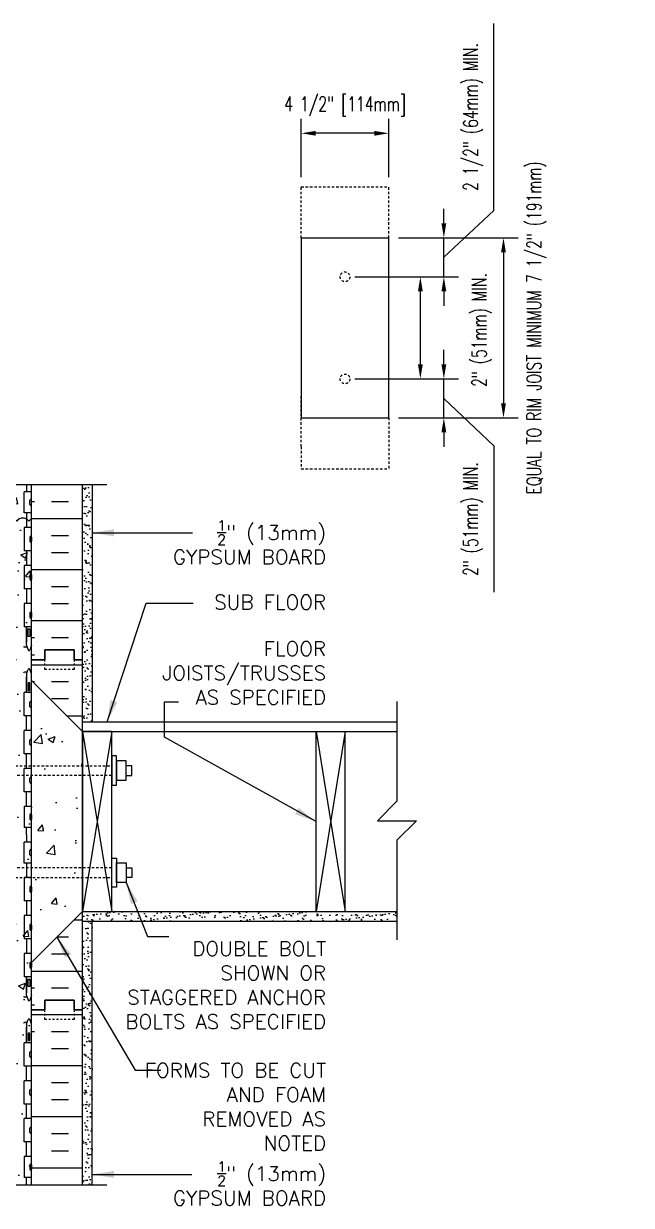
# Model space of a CAD drawing. Header units: inches. Extents: x 156 to 219, y 97 to 255.
# Drawn here: x 187.7 to 218.9, y 194 to 254.8 of the extents above; entities that cross this region are included whole.
import ezdxf

# ---------------------------------------------------------------- set-up
doc = ezdxf.new("R2010")
doc.units = ezdxf.units.IN
doc.header["$MEASUREMENT"] = 0
doc.header["$PDMODE"] = 3
doc.header["$PDSIZE"] = 0.0625
doc.linetypes.add('DASHED2', pattern=[0.375, 0.25, -0.125])
doc.linetypes.add('HIDDEN2', pattern=[0.1875, 0.125, -0.0625])
for name, color, linetype in [('HATCH', 12, 'Continuous'), ('LINE15', 9, 'Continuous'), ('LINE18', 9, 'Continuous'), ('line25', 2, 'Continuous'), ('LINE50', 5, 'Continuous'), ('LINE9', 9, 'Continuous'), ('TEXT', 4, 'Continuous'), ('Web_Edge', 9, 'Continuous')]:
    doc.layers.add(name, color=color, linetype=linetype)
doc.styles.add('DIM', font='romans.shx', dxfattribs={"width": 0.7})
doc.styles.add('ROMANS', font='romans.shx', dxfattribs={"height": 0.75})
doc.dimstyles.new('ext_12', dxfattribs={"dimscale": 12, "dimtxt": 0.09375, "dimasz": 0.09375, "dimexe": 0.09375, "dimexo": 0.0625, "dimgap": 0.0625, "dimtad": 1, "dimdec": 1, "dimzin": 3, "dimdsep": 46, "dimlunit": 4, "dimtxsty": 'DIM', "dimcen": 0.09, "dimdle": 0.09375, "dimclrt": 4, "dimadec": 0, "dimazin": 0, "dimtfac": 1, "dimtdec": 1, "dimtmove": 2, "dimatfit": 3, "dimfxl": 1, "dimfrac": 2, "dimtolj": 1, "dimtzin": 0, "dimarcsym": 0})
doc.dimstyles.new('ext_8', dxfattribs={"dimscale": 8, "dimtxt": 0.09375, "dimasz": 0.09375, "dimexe": 0.09375, "dimexo": 0.0625, "dimgap": 0.0625, "dimtad": 1, "dimdec": 1, "dimzin": 3, "dimdsep": 46, "dimlunit": 4, "dimtxsty": 'DIM', "dimcen": 0.09, "dimdle": 0.09375, "dimclrt": 4, "dimadec": 0, "dimazin": 0, "dimtfac": 1, "dimtdec": 1, "dimtmove": 2, "dimatfit": 3, "dimfxl": 1, "dimfrac": 2, "dimtolj": 1, "dimtzin": 0, "dimarcsym": 0})
pattern_1 = [(37.5, (79.65426, 88.773), (-0.0157483, 0.48170594), [0, -0.38, 0, -0.425, 0, -0.40625]), (7.5, (79.65426, 88.773), (0.4424442, 0.7055365), [0, -0.205, 0, -0.3425, 0, -0.13125]), (327.5, (79.34676, 88.773), (0.7785355, 0.0014148), [0, -0.125, 0, -0.45, 0, -0.5875]), (317.5, (79.34676, 88.773), (0.7515317, 0.219419), [0, -0.0625, 0, -0.295, 0, -0.3375])]
pattern_2 = [(50, (176.1153, 194.0933), (3.5863, -0.31376), [0.375, -4.125]), (355, (176.1153, 194.0933), (-0.69376, 3.76096), [0.3, -3.3]), (100.451, (176.4142, 194.067), (2.89255, 3.4472), [0.3187, -3.5057]), (46.184, (176.1153, 195.0933), (5.3362, -0.8276), [0.5625, -6.1875]), (96.636, (176.56, 195.0243), (4.6733, 4.8706), [0.47805, -5.25856]), (351.184, (176.1153, 195.0933), (4.6733, 4.8706), [0.45, -4.95]), (21, (176.6153, 194.8433), (2.98454, -2.0131), [0.375, -4.125]), (326, (176.6153, 194.8433), (1.21658, 3.62575), [0.3, -3.3]), (71.451, (176.864, 194.6755), (4.2011, 1.61265), [0.3187, -3.5057]), (37.5, (176.1153, 194.0933), (0.0608, 1.66447), [0, -3.26, 0, -3.35, 0, -3.3125]), (7.5, (176.1153, 194.0933), (1.31535, 1.97206), [0, -1.91, 0, -3.185, 0, -1.2625]), (327.5, (175.0003, 194.0933), (2.66911, -0.112774), [0, -1.25, 0, -3.9, 0, -5.175]), (317.5, (174.5003, 194.0933), (2.91593, 0.50052), [0, -1.625, 0, -2.59, 0, -3.675])]

# ---------------------------------------------------------------- blocks, each defined once
blk = doc.blocks.new('*D6')
at = {"layer": 'Defpoints', "color": 0, "transparency": 16777216}
for p in [(201.98, 249.156), (201.98, 246.404), (206.48, 246.404)]:
    blk.add_point(p, dxfattribs=at)
at = {"layer": 'TEXT', "color": 0, "lineweight": -2, "transparency": 16777216}
for p, q in [((201.98, 246.904), (201.98, 249.906)), ((206.48, 246.904), (206.48, 249.906)), ((205.73, 249.156), (202.73, 249.156))]:
    blk.add_line(p, q, dxfattribs=at)
at = {"layer": 'TEXT', "color": 0, "transparency": 16777216}
for points in [[(202.73, 249.281), (202.73, 249.031), (201.98, 249.156)], [(205.73, 249.281), (205.73, 249.031), (206.48, 249.156)]]:
    blk.add_solid(points, dxfattribs=at)
at = {"layer": 'TEXT', "color": 4, "transparency": 16777216, "insert": (204.23, 250.542), "char_height": 0.75, "attachment_point": 5, "style": 'DIM'}
blk.add_mtext('\\A1;4 1/2" [114mm]', dxfattribs=at)
blk = doc.blocks.new('*D7')
at = {"layer": 'Defpoints', "color": 0, "transparency": 16777216}
for p in [(206.48, 243.779), (206.48, 234.529), (212.373, 234.529)]:
    blk.add_point(p, dxfattribs=at)
at = {"layer": 'TEXT', "color": 0, "lineweight": -2, "transparency": 16777216}
for p, q in [((206.98, 243.779), (213.123, 243.779)), ((212.373, 243.029), (212.373, 235.279)), ((206.98, 234.529), (213.123, 234.529))]:
    blk.add_line(p, q, dxfattribs=at)
at = {"layer": 'TEXT', "color": 0, "transparency": 16777216}
for points in [[(212.248, 243.029), (212.498, 243.029), (212.373, 243.779)], [(212.248, 235.279), (212.498, 235.279), (212.373, 234.529)]]:
    blk.add_solid(points, dxfattribs=at)
at = {"layer": 'TEXT', "color": 4, "transparency": 16777216, "insert": (214.068, 239.154), "char_height": 0.75, "attachment_point": 5, "rotation": 90, "style": 'DIM'}
blk.add_mtext('\\A1;EQUAL TO RIM JOIST MINIMUM 7 1/2" (191mm) ', dxfattribs=at)
blk = doc.blocks.new('*D8')
at = {"layer": 'Defpoints', "color": 0, "transparency": 16777216}
for p in [(204.23, 236.529), (209.309, 236.529), (206.48, 234.529)]:
    blk.add_point(p, dxfattribs=at)
at = {"layer": 'TEXT', "color": 0, "lineweight": -2, "transparency": 16777216}
for p, q in [((209.309, 237.279), (209.309, 238.029)), ((204.73, 236.529), (210.059, 236.529)), ((209.309, 234.529), (209.309, 236.529)), ((209.309, 234.529), (209.309, 236.529)), ((209.309, 235.529), (211.88, 233.084)), ((206.98, 234.529), (210.059, 234.529)), ((209.309, 233.779), (209.309, 233.029)), ((211.88, 233.084), (211.88, 225.559))]:
    blk.add_line(p, q, dxfattribs=at)
at = {"layer": 'TEXT', "color": 0, "transparency": 16777216}
for points in [[(209.184, 237.279), (209.434, 237.279), (209.309, 236.529)], [(209.184, 233.779), (209.434, 233.779), (209.309, 234.529)]]:
    blk.add_solid(points, dxfattribs=at)
at = {"layer": 'TEXT', "color": 4, "transparency": 16777216, "insert": (210.809, 229.322), "char_height": 0.75, "attachment_point": 5, "rotation": 90, "style": 'DIM'}
blk.add_mtext('\\A1;2" (51mm) MIN.', dxfattribs=at)
blk = doc.blocks.new('*D9')
at = {"layer": 'Defpoints', "color": 0, "transparency": 16777216}
for p in [(204.23, 241.779), (208.101, 241.779), (204.23, 236.529)]:
    blk.add_point(p, dxfattribs=at)
at = {"layer": 'TEXT', "color": 0, "lineweight": -2, "transparency": 16777216}
for p, q in [((204.73, 241.779), (208.851, 241.779)), ((208.101, 237.279), (208.101, 241.029)), ((204.73, 236.529), (208.851, 236.529))]:
    blk.add_line(p, q, dxfattribs=at)
at = {"layer": 'TEXT', "color": 0, "transparency": 16777216}
for points in [[(207.976, 241.029), (208.226, 241.029), (208.101, 241.779)], [(207.976, 237.279), (208.226, 237.279), (208.101, 236.529)]]:
    blk.add_solid(points, dxfattribs=at)
at = {"layer": 'TEXT', "color": 4, "transparency": 16777216, "insert": (211.255, 239.044), "char_height": 0.75, "attachment_point": 5, "rotation": 90, "style": 'DIM'}
blk.add_mtext('\\A1;2" (51mm) MIN.', dxfattribs=at)
blk = doc.blocks.new('*D10')
at = {"layer": 'Defpoints', "color": 0, "transparency": 16777216}
for p in [(206.48, 243.779), (209.309, 243.779), (204.23, 241.779)]:
    blk.add_point(p, dxfattribs=at)
at = {"layer": 'TEXT', "color": 0, "lineweight": -2, "transparency": 16777216}
for p, q in [((211.88, 245.193), (211.88, 254.793)), ((209.309, 244.529), (209.309, 245.279)), ((209.309, 242.779), (211.88, 245.193)), ((206.98, 243.779), (210.059, 243.779)), ((209.309, 241.779), (209.309, 243.779)), ((209.309, 241.779), (209.309, 243.779)), ((204.73, 241.779), (210.059, 241.779)), ((209.309, 241.029), (209.309, 240.279))]:
    blk.add_line(p, q, dxfattribs=at)
at = {"layer": 'TEXT', "color": 0, "transparency": 16777216}
for points in [[(209.184, 244.529), (209.434, 244.529), (209.309, 243.779)], [(209.184, 241.029), (209.434, 241.029), (209.309, 241.779)]]:
    blk.add_solid(points, dxfattribs=at)
at = {"layer": 'TEXT', "color": 4, "transparency": 16777216, "insert": (210.809, 249.993), "char_height": 0.75, "attachment_point": 5, "rotation": 90, "style": 'DIM'}
blk.add_mtext('\\A1;2 1/2" (64mm) MIN.', dxfattribs=at)

msp = doc.modelspace()

# ---------------------------------------------------------------- hatches: boundary and pattern name
at = {"layer": 'HATCH'}
h = msp.add_hatch(dxfattribs=at)
h.set_pattern_fill('AR-CONC', color=256, scale=0.5, style=0)
h.set_pattern_definition(pattern_2)
h.paths.add_polyline_path([(188.115, 231.093), (183.053, 231.093), (182.053, 230.093), (182.053, 232.093), (181.053, 231.093), (176.115, 231.093), (176.115, 229.336, -0.34551), (176.76, 229.14, -0.520567), (177.457, 229.14, -0.520567), (177.58, 229.214, -0.520567), (177.984, 229.214, -0.520567), (178.498, 229.214, -0.520567), (178.95, 229.214, -0.520567), (179.501, 229.214, -0.520567), (179.66, 229.214, -0.520567), (180.248, 229.214, -0.520567), (180.872, 229.214, -0.520567), (181.398, 229.104, -0.520567), (181.508, 229.104, -0.520567), (181.68, 229.104, -0.520567), (182.108, 229.128, -0.520567), (182.537, 229.104, -0.520567), (182.708, 229.104, -0.520567), (182.818, 229.104, -0.520567), (183.344, 229.214, -0.520567), (183.969, 229.214, -0.135269), (184.115, 229.335, -0.135269), (184.262, 229.214, -0.520567), (184.886, 229.214, -0.520567), (185.413, 229.104, -0.520567), (185.523, 229.104, -0.520567), (185.694, 229.104, -0.520567), (186.123, 229.128, -0.520567), (186.551, 229.104, -0.520567), (186.722, 229.104, -0.520567), (186.832, 229.104, -0.520567), (187.359, 229.214, -0.520567), (187.983, 229.214, -0.123998), (188.115, 229.328)])
h = msp.add_hatch(dxfattribs=at)
h.set_pattern_fill('AR-SAND', color=256, scale=0.25, style=0)
h.set_pattern_definition(pattern_1)
h.paths.add_polyline_path([(191.24, 231.093), (190.74, 231.093), (190.74, 222.093), (190.74, 218.893), (191.24, 218.893)])
h = msp.add_hatch(dxfattribs=at)
h.set_pattern_fill('AR-CONC', color=256, scale=0.5, style=0)
h.set_pattern_definition(pattern_2)
h.paths.add_polyline_path([(188.115, 229.328, 0.123998), (187.983, 229.214, 0.520567), (187.359, 229.214, 0.520567), (186.832, 229.104, 0.520567), (186.722, 229.104, 0.520567), (186.551, 229.104, 0.520567), (186.123, 229.128, 0.520567), (185.694, 229.104, 0.520567), (185.523, 229.104, 0.520567), (185.413, 229.104, 0.520567), (184.886, 229.214, 0.520567), (184.262, 229.214, 0.135269), (184.115, 229.335, 0.135269), (183.969, 229.214, 0.520567), (183.344, 229.214, 0.520567), (182.818, 229.104, 0.520567), (182.708, 229.104, 0.520567), (182.537, 229.104, 0.520567), (182.108, 229.128, 0.520567), (181.68, 229.104, 0.520567), (181.508, 229.104, 0.520567), (181.398, 229.104, 0.520567), (180.872, 229.214, 0.520567), (180.248, 229.214, 0.520567), (179.66, 229.214, 0.520567), (179.501, 229.214, 0.520567), (178.95, 229.214, 0.520567), (178.498, 229.214, 0.520567), (177.984, 229.214, 0.520567), (177.58, 229.214, 0.520567), (177.457, 229.14, 0.520567), (176.76, 229.14, 0.34551), (176.115, 229.336), (176.115, 222.377), (176.441, 222.502), (176.339, 222.199), (176.14, 222.334), (176.115, 222.334), (176.115, 222.093), (176.115, 204.093), (176.115, 195.093), (181.053, 195.093), (182.053, 196.093), (182.053, 194.093), (183.053, 195.093), (188.115, 195.093), (188.115, 204.093), (188.115, 206.518), (188.115, 210.893), (185.712, 210.893, 0.414214), (185.612, 210.793), (185.612, 209.393), (185.112, 209.393), (185.112, 210.893, -0.414214), (185.612, 211.393), (188.115, 211.393), (188.115, 216.143), (185.612, 216.143, -0.414214), (185.112, 216.643), (185.112, 218.143), (185.612, 218.143), (185.612, 216.743, 0.414214), (185.712, 216.643), (188.115, 216.643), (188.115, 221.018)])
h = msp.add_hatch(dxfattribs=at)
h.set_pattern_fill('INSUL', color=256, scale=7, style=0)
h.set_pattern_definition([(180, (3114.277, -192.9162), (0, 2.625), []), (180, (3114.277, -192.0412), (0, 2.625), [0.875, -0.875]), (180, (3114.277, -191.1662), (0, 2.625), [0.875, -0.875])])
h.paths.add_polyline_path([(190.74, 209.143), (188.115, 206.518), (188.115, 204.093), (188.803, 204.093), (188.803, 204.593), (190.303, 204.593), (190.303, 204.093), (190.74, 204.093)])
h.paths.add_polyline_path([(188.115, 221.018), (190.74, 218.393), (190.74, 222.093), (190.303, 222.093), (190.303, 222.593), (188.803, 222.593), (188.803, 222.093), (188.115, 222.093)])
h = msp.add_hatch(dxfattribs=at)
h.set_pattern_fill('AR-CONC', color=256, scale=0.5, style=0)
h.set_pattern_definition([(50, (54.6913, 58.504), (3.5863, -0.31376), [0.375, -4.125]), (355, (54.6913, 58.504), (-0.693757, 3.76096), [0.3, -3.3]), (100.4514, (54.99, 58.478), (2.892547, 3.4472), [0.3187, -3.50571]), (46.1842, (54.6913, 59.504), (5.336205, -0.827595), [0.5625, -6.1875]), (96.6356, (55.136, 59.435), (4.67331, 4.87059), [0.47805, -5.25856]), (351.1842, (54.6913, 59.504), (4.67331, 4.8706), [0.45, -4.95]), (21, (55.1913, 59.254), (2.984535, -2.013094), [0.375, -4.125]), (326, (55.1913, 59.254), (1.216577, 3.62575), [0.3, -3.3]), (71.4514, (55.44, 59.0863), (4.201113, 1.61265), [0.3187, -3.50571]), (37.5, (54.6913, 58.504), (0.060799, 1.664469), [0, -3.26, 0, -3.35, 0, -3.3125]), (7.5, (54.6913, 58.504), (1.315348, 1.972059), [0, -1.91, 0, -3.185, 0, -1.2625]), (327.5, (53.5763, 58.504), (2.669112, -0.112774), [0, -1.25, 0, -3.9, 0, -5.175]), (317.5, (53.0763, 58.504), (2.91593, 0.500525), [0, -1.625, 0, -2.59, 0, -3.675])])
h.paths.add_polyline_path([(190.74, 215.831), (188.115, 215.831), (188.115, 211.706), (190.74, 211.706)])
h.paths.add_polyline_path([(190.74, 210.268), (190.74, 211.206), (188.115, 211.206), (188.115, 207.643)])
h.paths.add_polyline_path([(188.115, 219.893), (188.115, 216.331), (190.74, 216.331), (190.74, 217.268)])
h = msp.add_hatch(dxfattribs=at)
h.set_pattern_fill('AR-SAND', color=256, scale=0.25, style=0)
h.set_pattern_definition(pattern_1)
h.paths.add_polyline_path([(190.74, 209.143), (190.74, 208.643), (206.896, 208.643), (206.896, 209.143)])
h = msp.add_hatch(dxfattribs=at)
h.set_pattern_fill('AR-SAND', color=256, scale=0.25, style=0)
h.set_pattern_definition(pattern_1)
h.paths.add_polyline_path([(191.24, 208.643), (190.74, 208.643), (190.74, 204.093), (190.74, 195.093), (191.24, 195.093)])

# ---------------------------------------------------------------- linework, layer by layer
for p, q in [((188.277, 231.084), (188.115, 231.084)), ((190.027, 231.084), (189.152, 231.084)), ((188.277, 230.209), (188.115, 230.209)), ((190.027, 230.209), (189.152, 230.209)), ((190.74, 229.334), (188.115, 229.334)), ((190.027, 228.459), (189.152, 228.459)), ((190.027, 227.584), (189.152, 227.584)), ((190.74, 226.709), (188.115, 226.709)), ((190.027, 225.834), (189.152, 225.834)), ((190.027, 224.959), (189.152, 224.959)), ((190.74, 224.084), (188.115, 224.084)), ((188.277, 223.209), (188.115, 223.209)), ((190.027, 223.209), (189.152, 223.209)), ((188.277, 222.334), (188.115, 222.334)), ((204.24, 218.393), (202.74, 209.143)), ((202.74, 218.393), (204.24, 209.143)), ((190.74, 203.834), (188.115, 203.834)), ((188.277, 202.959), (188.115, 202.959)), ((190.027, 202.959), (189.152, 202.959)), ((190.027, 202.084), (189.152, 202.084)), ((190.74, 201.209), (188.115, 201.209)), ((190.027, 200.334), (189.152, 200.334)), ((190.027, 199.459), (189.152, 199.459)), ((190.74, 198.584), (188.115, 198.584)), ((190.027, 197.709), (189.152, 197.709)), ((190.027, 196.834), (189.152, 196.834)), ((190.74, 195.959), (188.115, 195.959))]:
    msp.add_line(p, q, dxfattribs=at)
at = {"layer": 'HATCH', "linetype": 'Continuous'}
for p, q in [((190.74, 218.393), (192.24, 209.143)), ((192.24, 218.393), (190.74, 209.143))]:
    msp.add_line(p, q, dxfattribs=at)
at = {"layer": 'HATCH'}
msp.add_lwpolyline([(188.13, 229.335, 0.135269), (187.983, 229.214, 0.520567), (187.359, 229.214, 0.520567), (186.832, 229.104, 0.520567), (186.722, 229.104, 0.520567), (186.551, 229.104, 0.520567), (186.123, 229.128)], format="xyb", dxfattribs=at)
at = {"layer": 'LINE15', "linetype": 'HIDDEN2'}
for points in [[(185.712, 216.643), (192.24, 216.643)], [(192.24, 216.143), (185.612, 216.143)], [(192.24, 211.393), (185.612, 211.393)], [(185.712, 210.893), (192.24, 210.893)]]:
    msp.add_lwpolyline(points, dxfattribs=at)
at = {"layer": 'LINE18'}
for points in [[(192.24, 215.643), (192.49, 215.643), (192.49, 217.143), (192.24, 217.143)], [(192.49, 215.893), (192.99, 215.893), (192.99, 216.893), (192.49, 216.893)], [(192.24, 211.893), (192.49, 211.893), (192.49, 210.393), (192.24, 210.393)], [(192.49, 211.643), (192.99, 211.643), (192.99, 210.643), (192.49, 210.643)]]:
    msp.add_lwpolyline(points, close=True, dxfattribs=at)
for points in [[(192.99, 216.143), (193.271, 216.143), (193.271, 216.643), (192.99, 216.643)], [(192.99, 211.393), (193.271, 211.393), (193.271, 210.893), (192.99, 210.893)]]:
    msp.add_lwpolyline(points, dxfattribs=at)
at = {"layer": 'line25'}
for p, q in [((188.115, 221.018), (188.115, 231.093)), ((188.115, 230.718), (187.75, 230.718)), ((187.75, 229.638), (187.75, 230.718)), ((188.035, 230.068), (188.035, 230.288)), ((188.075, 230.328), (188.075, 230.328)), ((188.115, 230.068), (188.115, 230.288)), ((188.075, 230.028), (188.075, 230.028)), ((188.115, 230.233), (188.115, 230.233)), ((188.115, 230.123), (188.115, 230.123)), ((188.115, 229.638), (187.75, 229.638)), ((188.115, 228.888), (187.75, 228.888)), ((187.75, 228.888), (187.75, 227.688)), ((188.075, 228.438), (188.075, 228.438)), ((188.035, 228.398), (188.035, 228.178)), ((188.075, 228.138), (188.075, 228.138)), ((188.115, 228.398), (188.115, 228.178)), ((188.115, 228.343), (188.115, 228.343)), ((188.115, 228.233), (188.115, 228.233)), ((188.115, 227.688), (187.75, 227.688)), ((188.115, 226.938), (187.75, 226.938)), ((187.75, 226.938), (187.75, 225.738)), ((188.035, 226.448), (188.035, 226.228)), ((188.075, 226.188), (188.075, 226.188)), ((188.115, 226.448), (188.115, 226.228)), ((188.115, 226.393), (188.115, 226.393)), ((188.115, 226.283), (188.115, 226.283)), ((188.115, 225.738), (187.75, 225.738)), ((188.115, 224.988), (187.75, 224.988)), ((187.75, 224.988), (187.75, 223.788)), ((188.035, 224.498), (188.035, 224.278)), ((188.075, 224.538), (188.075, 224.538)), ((188.075, 224.238), (188.075, 224.238)), ((188.115, 224.498), (188.115, 224.278)), ((188.115, 224.443), (188.115, 224.443)), ((188.115, 224.333), (188.115, 224.333)), ((188.115, 223.788), (187.75, 223.788)), ((188.115, 204.093), (188.115, 222.093)), ((190.74, 218.393), (188.115, 221.018)), ((188.115, 220.398), (187.75, 220.398)), ((187.75, 219.198), (187.75, 220.398)), ((188.075, 219.948), (188.075, 219.948)), ((188.035, 219.688), (188.035, 219.908)), ((188.075, 219.648), (188.075, 219.648)), ((188.115, 219.688), (188.115, 219.908)), ((188.115, 219.853), (188.115, 219.853)), ((188.115, 219.743), (188.115, 219.743)), ((188.115, 219.198), (187.75, 219.198)), ((188.115, 218.448), (187.75, 218.448)), ((187.75, 217.248), (187.75, 218.448)), ((190.74, 218.393), (206.896, 218.393)), ((190.74, 218.393), (190.74, 209.143)), ((202.74, 209.143), (202.74, 218.393)), ((204.24, 209.143), (204.24, 218.393)), ((188.035, 217.738), (188.035, 217.958)), ((188.075, 217.998), (188.075, 217.998)), ((188.075, 217.698), (188.075, 217.698)), ((188.115, 217.738), (188.115, 217.958)), ((188.115, 217.903), (188.115, 217.903)), ((188.115, 217.793), (188.115, 217.793)), ((188.115, 217.248), (187.75, 217.248)), ((188.115, 216.498), (187.75, 216.498)), ((187.75, 215.298), (187.75, 216.498)), ((190.74, 216.643), (190.74, 215.893)), ((188.035, 215.788), (188.035, 216.008)), ((188.075, 216.048), (188.075, 216.048)), ((188.075, 215.748), (188.075, 215.748)), ((188.115, 215.788), (188.115, 216.008)), ((188.115, 215.953), (188.115, 215.953)), ((188.115, 215.843), (188.115, 215.843)), ((188.115, 215.298), (187.75, 215.298)), ((188.115, 214.548), (187.75, 214.548)), ((187.75, 214.548), (187.75, 213.468)), ((188.035, 214.118), (188.035, 213.898)), ((188.075, 214.158), (188.075, 214.158)), ((188.075, 213.858), (188.075, 213.858)), ((188.115, 214.118), (188.115, 213.898)), ((188.115, 214.063), (188.115, 214.063)), ((188.115, 213.953), (188.115, 213.953)), ((188.115, 213.468), (187.75, 213.468)), ((188.115, 212.718), (187.75, 212.718)), ((187.75, 211.638), (187.75, 212.718)), ((188.035, 212.068), (188.035, 212.288)), ((188.075, 212.328), (188.075, 212.328)), ((188.115, 212.068), (188.115, 212.288)), ((188.115, 212.233), (188.115, 212.233)), ((188.115, 212.123), (188.115, 212.123)), ((188.115, 211.638), (187.75, 211.638)), ((188.075, 212.028), (188.075, 212.028)), ((188.115, 210.888), (187.75, 210.888)), ((187.75, 210.888), (187.75, 209.688)), ((188.035, 210.398), (188.035, 210.178)), ((188.075, 210.438), (188.075, 210.438)), ((188.115, 210.398), (188.115, 210.178)), ((188.115, 210.343), (188.115, 210.343)), ((188.115, 210.233), (188.115, 210.233)), ((188.115, 209.688), (187.75, 209.688)), ((188.075, 210.138), (188.075, 210.138)), ((190.74, 209.143), (188.115, 206.518)), ((190.74, 209.143), (206.896, 209.143)), ((190.74, 209.143), (193.74, 209.143)), ((188.115, 208.938), (187.75, 208.938)), ((187.75, 208.938), (187.75, 207.738)), ((188.035, 208.448), (188.035, 208.228)), ((188.115, 208.448), (188.115, 208.228)), ((188.115, 208.393), (188.115, 208.393)), ((188.075, 208.188), (188.075, 208.188)), ((188.115, 208.283), (188.115, 208.283)), ((188.115, 207.738), (187.75, 207.738)), ((188.115, 206.988), (187.75, 206.988)), ((187.75, 206.988), (187.75, 205.788)), ((188.035, 206.498), (188.035, 206.278)), ((188.075, 206.538), (188.075, 206.538)), ((188.075, 206.238), (188.075, 206.238)), ((188.115, 204.093), (188.115, 206.518)), ((188.115, 206.498), (188.115, 206.278)), ((188.115, 206.443), (188.115, 206.443)), ((188.115, 206.333), (188.115, 206.333)), ((188.115, 205.788), (187.75, 205.788)), ((188.115, 195.093), (188.115, 204.093)), ((188.115, 202.398), (187.75, 202.398)), ((187.75, 201.198), (187.75, 202.398)), ((188.035, 201.688), (188.035, 201.908)), ((188.075, 201.948), (188.075, 201.948)), ((188.115, 201.688), (188.115, 201.908)), ((188.115, 201.853), (188.115, 201.853)), ((188.115, 201.743), (188.115, 201.743)), ((188.115, 201.198), (187.75, 201.198)), ((188.075, 201.648), (188.075, 201.648)), ((188.115, 200.448), (187.75, 200.448)), ((187.75, 199.248), (187.75, 200.448)), ((188.035, 199.738), (188.035, 199.958)), ((188.075, 199.998), (188.075, 199.998)), ((188.115, 199.738), (188.115, 199.958)), ((188.115, 199.903), (188.115, 199.903)), ((188.075, 199.698), (188.075, 199.698)), ((188.115, 199.793), (188.115, 199.793)), ((188.115, 199.248), (187.75, 199.248)), ((188.115, 198.498), (187.75, 198.498)), ((187.75, 197.298), (187.75, 198.498)), ((188.035, 197.788), (188.035, 198.008)), ((188.075, 198.048), (188.075, 198.048)), ((188.075, 197.748), (188.075, 197.748)), ((188.115, 197.788), (188.115, 198.008)), ((188.115, 197.953), (188.115, 197.953)), ((188.115, 197.843), (188.115, 197.843)), ((188.115, 197.298), (187.75, 197.298)), ((188.115, 196.548), (187.75, 196.548)), ((187.75, 196.548), (187.75, 195.468)), ((188.035, 196.118), (188.035, 195.898)), ((188.075, 196.158), (188.075, 196.158)), ((188.075, 195.858), (188.075, 195.858)), ((188.115, 196.118), (188.115, 195.898)), ((188.115, 196.063), (188.115, 196.063)), ((188.115, 195.953), (188.115, 195.953)), ((188.115, 195.468), (187.75, 195.468))]:
    msp.add_line(p, q, dxfattribs=at)
msp.add_lwpolyline([(190.74, 209.143), (192.24, 209.143), (192.24, 218.393), (190.74, 218.393)], close=True, dxfattribs=at)
for centre, start, end in [((188.075, 230.288), 90, 180), ((188.075, 230.288), 0, 90), ((188.075, 230.068), 180, 270), ((188.075, 230.068), 270, 0), ((188.075, 228.398), 90, 180), ((188.075, 228.398), 360, 90), ((188.075, 228.178), 180, 270), ((188.075, 228.178), 270, 0), ((188.075, 226.448), 90, 180), ((188.075, 226.228), 180, 270), ((188.075, 226.448), 360, 90), ((188.075, 226.228), 270, 0), ((188.075, 224.498), 90, 180), ((188.075, 224.278), 180, 270), ((188.075, 224.498), 360, 90), ((188.075, 224.278), 270, 0), ((188.075, 219.908), 90, 180), ((188.075, 219.908), 0, 90), ((188.075, 219.688), 180, 270), ((188.075, 219.688), 270, 0), ((188.075, 217.958), 90, 180), ((188.075, 217.738), 180, 270), ((188.075, 217.958), 0, 90), ((188.075, 217.738), 270, 0), ((188.075, 216.008), 90, 180), ((188.075, 215.788), 180, 270), ((188.075, 216.008), 0, 90), ((188.075, 215.788), 270, 0), ((188.075, 214.118), 90, 180), ((188.075, 213.898), 180, 270), ((188.075, 214.118), 360, 90), ((188.075, 213.898), 270, 0), ((188.075, 212.288), 90, 180), ((188.075, 212.068), 180, 270), ((188.075, 212.288), 0, 90), ((188.075, 212.068), 270, 0), ((188.075, 210.398), 90, 180), ((188.075, 210.398), 360, 90), ((188.075, 210.178), 180, 270), ((188.075, 210.178), 270, 0), ((188.075, 208.448), 90, 180), ((188.075, 208.448), 360, 90), ((188.075, 208.228), 180, 270), ((188.075, 208.228), 270, 0), ((188.075, 206.498), 90, 180), ((188.075, 206.278), 180, 270), ((188.075, 206.498), 360, 90), ((188.075, 206.278), 270, 0), ((188.075, 201.908), 90, 180), ((188.075, 201.908), 0, 90), ((188.075, 201.688), 180, 270), ((188.075, 201.688), 270, 0), ((188.075, 199.958), 90, 180), ((188.075, 199.958), 0, 90), ((188.075, 199.738), 180, 270), ((188.075, 199.738), 270, 0), ((188.075, 198.008), 90, 180), ((188.075, 197.788), 180, 270), ((188.075, 198.008), 0, 90), ((188.075, 197.788), 270, 0), ((188.075, 196.118), 90, 180), ((188.075, 195.898), 180, 270), ((188.075, 196.118), 360, 90), ((188.075, 195.898), 270, 0)]:
    msp.add_arc(centre, 0.04, start, end, dxfattribs=at)
at = {"layer": 'LINE50'}
for p, q in [((190.74, 222.093), (190.74, 231.093)), ((190.74, 215.893), (190.74, 222.093)), ((190.74, 204.093), (190.74, 218.893)), ((190.74, 195.093), (190.74, 204.093))]:
    msp.add_line(p, q, dxfattribs=at)
for points in [[(188.115, 222.093), (188.803, 222.093), (188.803, 222.593), (190.303, 222.593), (190.303, 222.093), (190.74, 222.093)], [(190.74, 222.093), (190.303, 222.093), (190.303, 222.593), (188.803, 222.593), (188.803, 222.093), (188.115, 222.093)], [(190.74, 204.093), (190.303, 204.093), (190.303, 204.593), (188.803, 204.593), (188.803, 204.093), (188.115, 204.093)], [(188.115, 204.093), (188.803, 204.093), (188.803, 204.593), (190.303, 204.593), (190.303, 204.093), (190.74, 204.093)]]:
    msp.add_lwpolyline(points, dxfattribs=at)
at = {"layer": 'LINE9', "linetype": 'HIDDEN2'}
for p, q in [((201.98, 246.404), (206.48, 246.404)), ((201.98, 243.779), (201.98, 246.404)), ((206.48, 243.779), (206.48, 246.404)), ((201.98, 233.047), (201.98, 235.672)), ((206.48, 234.529), (206.48, 231.904)), ((201.98, 233.047), (201.98, 231.904)), ((201.98, 231.904), (206.48, 231.904)), ((188.115, 206.518), (188.115, 221.018))]:
    msp.add_line(p, q, dxfattribs=at)
at = {"layer": 'LINE9'}
for p, q in [((201.98, 243.779), (201.98, 234.529)), ((201.98, 243.779), (206.48, 243.779)), ((206.48, 234.529), (206.48, 243.779)), ((201.98, 234.529), (206.48, 234.529)), ((183.053, 231.093), (191.985, 231.093)), ((191.24, 231.093), (191.24, 218.893)), ((190.74, 218.893), (206.896, 218.893)), ((190.74, 208.643), (206.896, 208.643)), ((191.24, 195.093), (191.24, 208.643)), ((183.053, 195.093), (191.985, 195.093))]:
    msp.add_line(p, q, dxfattribs=at)
at = {"layer": 'LINE9', "linetype": 'DASHED2', "ltscale": 0.15}
for points in [[(190.303, 222.093), (190.303, 222.093), (190.303, 221.593), (188.803, 221.593), (188.803, 222.093), (188.803, 222.093)], [(190.303, 222.093), (190.303, 222.093), (190.303, 221.593), (188.803, 221.593), (188.803, 222.093), (188.803, 222.093)], [(190.303, 204.093), (190.303, 204.093), (190.303, 203.593), (188.803, 203.593), (188.803, 204.093), (188.803, 204.093)], [(190.303, 204.093), (190.303, 204.093), (190.303, 203.593), (188.803, 203.593), (188.803, 204.093), (188.803, 204.093)]]:
    msp.add_lwpolyline(points, dxfattribs=at)
at = {"layer": 'LINE9'}
msp.add_lwpolyline([(206.896, 219.936), (206.896, 214.811), (205.896, 213.811), (207.896, 213.811), (206.896, 212.811), (206.896, 207.686)], dxfattribs=at)
at = {"layer": 'LINE9', "linetype": 'HIDDEN2'}
for centre in [(204.23, 241.779), (204.23, 236.529)]:
    msp.add_circle(centre, 0.25, dxfattribs=at)
at = {"layer": 'TEXT'}
msp.add_line((194.95, 219.933), (195.68, 219.933), dxfattribs=at)
at = {"layer": 'Web_Edge'}
for p, q in [((187.865, 222.822), (187.865, 223.788)), ((187.891, 222.742), (187.765, 222.742)), ((187.865, 222.822), (187.94, 222.592)), ((188.115, 222.822), (188.04, 222.592)), ((187.891, 221.445), (187.765, 221.445)), ((187.865, 221.365), (187.94, 221.595)), ((187.865, 221.365), (187.865, 220.398)), ((188.115, 221.365), (188.04, 221.595)), ((187.865, 204.822), (187.865, 205.788)), ((187.891, 204.742), (187.765, 204.742)), ((187.865, 204.822), (187.94, 204.592)), ((188.115, 204.822), (188.04, 204.592)), ((187.865, 203.365), (187.94, 203.595)), ((188.115, 203.365), (188.04, 203.595)), ((187.891, 203.445), (187.765, 203.445)), ((187.865, 203.365), (187.865, 202.398))]:
    msp.add_line(p, q, dxfattribs=at)
for points in [[(187.865, 231.093), (187.865, 230.718)], [(187.865, 229.638), (187.865, 228.888)], [(187.865, 227.688), (187.865, 226.938)], [(187.865, 225.738), (187.865, 224.988)], [(187.865, 223.788), (187.865, 222.972)], [(187.865, 220.398), (187.865, 221.215)], [(187.865, 218.448), (187.865, 219.198)], [(187.865, 216.498), (187.865, 217.248)], [(187.865, 214.548), (187.865, 215.298)], [(187.865, 213.093), (187.865, 213.468)], [(187.865, 213.093), (187.865, 212.718)], [(187.865, 211.638), (187.865, 210.888)], [(187.865, 209.688), (187.865, 208.938)], [(187.865, 207.738), (187.865, 206.988)], [(187.865, 205.788), (187.865, 204.972)], [(187.865, 202.398), (187.865, 203.215)], [(187.865, 200.448), (187.865, 201.198)], [(187.865, 198.498), (187.865, 199.248)], [(187.865, 196.548), (187.865, 197.298)], [(187.865, 195.093), (187.865, 195.468)]]:
    msp.add_lwpolyline(points, dxfattribs=at)
for points in [[(187.955, 223.672), (188.025, 223.672), (188.025, 223.292), (187.955, 223.292)], [(187.955, 220.515), (188.025, 220.515), (188.025, 220.895), (187.955, 220.895)], [(187.955, 205.672), (188.025, 205.672), (188.025, 205.292), (187.955, 205.292)], [(187.955, 202.515), (188.025, 202.515), (188.025, 202.895), (187.955, 202.895)]]:
    msp.add_lwpolyline(points, close=True, dxfattribs=at)
for centre, radius, start, end in [((187.765, 222.792), 0.05, 180, 270), ((187.99, 222.619), 0.0567, 208.07249, 331.92751), ((187.765, 221.395), 0.05, 90, 180), ((187.99, 221.568), 0.0567, 28.07249, 151.92751), ((187.765, 204.792), 0.05, 180, 270), ((187.99, 204.619), 0.0567, 208.07249, 331.92751), ((187.99, 203.568), 0.0567, 28.07249, 151.92751), ((187.765, 203.395), 0.05, 90, 180)]:
    msp.add_arc(centre, radius, start, end, dxfattribs=at)

# ---------------------------------------------------------------- texts
at = {"layer": 'TEXT', "char_height": 0.75, "attachment_point": 6, "style": 'ROMANS'}
for s, insert, width in [('\\A1;{\\H0.7x;\\S1/2;}" (13mm) GYPSUM BOARD', (203.259, 228.126), 9.34292), ('\\A1;{\\H1x;SUB FLOOR}', (203.259, 225.047), 11.43486), ('\\A1;FLOOR JOISTS/TRUSSES \\PAS SPECIFIED', (203.259, 221.408), 11.43486), ('DOUBLE BOLT SHOWN OR STAGGERED ANCHOR BOLTS AS SPECIFIED', (203.259, 205.36), 11.43486), ('FORMS TO BE CUT AND FOAM REMOVED AS NOTED', (203.259, 199.106), 10.52477), ('\\A1;{\\H0.7x;\\S1/2;}" (13mm) GYPSUM BOARD', (203.259, 195.169), 9.12069)]:
    msp.add_mtext(s, dxfattribs=dict(at, insert=insert, width=width))

# ---------------------------------------------------------------- dimensions: what is measured, and where the dimension line sits
at = {"layer": 'TEXT'}
for base, p1, p2, text, override, picture, middle in [((209.309, 243.779), (204.23, 241.779), (206.48, 243.779), '2 1/2" (64mm) MIN.', {"dimtmove": 1}, '*D10', (211.88, 245.693)), ((208.101, 241.779), (204.23, 236.529), (204.23, 241.779), '2" (51mm) MIN.', {"dimtmove": 2}, '*D9', (211.255, 239.044)), ((209.309, 236.529), (206.48, 234.529), (204.23, 236.529), '2" (51mm) MIN.', {"dimtmove": 1}, '*D8', (211.88, 232.584))]:
    dim = msp.add_linear_dim(base=base, p1=p1, p2=p2, angle=90, text=text, dimstyle='ext_8', override=override, dxfattribs=at)
    dim.commit()
    dim.dimension.update_dxf_attribs({"geometry": picture, "text_midpoint": middle, "dimtype": 160})
dim = msp.add_linear_dim(base=(201.98, 249.156), p1=(206.48, 246.404), p2=(201.98, 246.404), dimstyle='ext_8', dxfattribs=at)
dim.commit()
dim.dimension.update_dxf_attribs({"geometry": '*D6', "text_midpoint": (204.23, 250.542), "dimtype": 160})
dim = msp.add_linear_dim(base=(212.373, 234.529), p1=(206.48, 243.779), p2=(206.48, 234.529), angle=90, text='EQUAL TO RIM JOIST MINIMUM 7 1/2" (191mm) ', dimstyle='ext_8', dxfattribs=at)
dim.commit()
dim.dimension.update_dxf_attribs({"geometry": '*D7', "text_midpoint": (214.068, 239.154), "dimtype": 160})

# ---------------------------------------------------------------- leaders
for points in [[(191.24, 228.615), (196.384, 228.615)], [(192.004, 218.893), (194.011, 225.001), (196.434, 225.001)], [(202.74, 213.768), (194.95, 218.102), (194.95, 219.933)], [(192.99, 210.643), (194.079, 207.869), (195.175, 207.869)], [(189.428, 207.831), (193.448, 200.983), (194.772, 200.983)], [(191.24, 195.629), (196.353, 195.629)]]:
    msp.add_leader(points, dimstyle='ext_12', override={"dimgap": 0.0625, "dimtad": 0}, dxfattribs=at)

doc.saveas('drawing.dxf')
